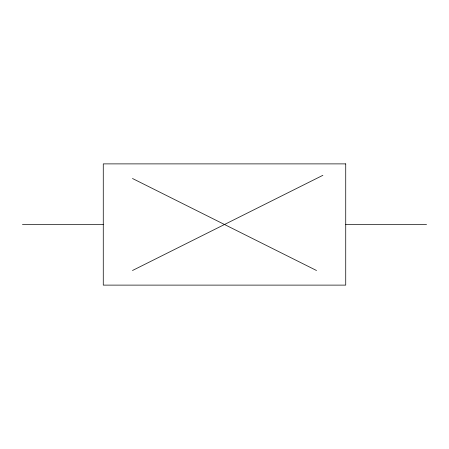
<?xml version="1.0" encoding="UTF-8"?>
<svg xmlns="http://www.w3.org/2000/svg" width="449" height="449" viewBox="0 0 449 449"><rect width="100%" height="100%" fill="white"/><g stroke="black" fill="none" stroke-linecap="round" stroke-linejoin="round"><path stroke-width="0.67" d="M132.483 270.506L322.876 175.312M22.45 224.5L103.27 224.5M345.73 224.5L426.55 224.5M132.483 178.494L316.517 270.506M345.73 163.885L103.27 163.885L103.27 285.115L345.73 285.115L345.73 163.885"/></g></svg>
